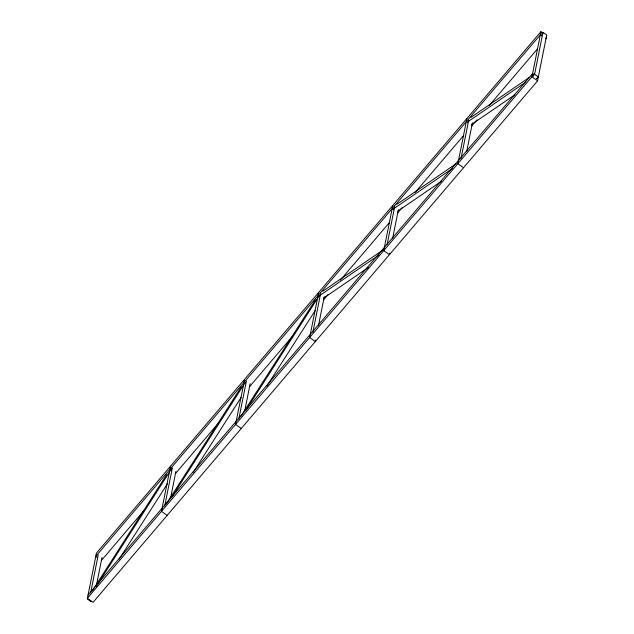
<?xml version="1.0" encoding="UTF-8"?>
<svg xmlns="http://www.w3.org/2000/svg" width="634" height="634" viewBox="0 0 634 634"><rect width="100%" height="100%" fill="white"/><g stroke="black" fill="none" stroke-linecap="round" stroke-linejoin="round"><path stroke-width="0.95" d="M95.655 557.096L87.278 599.003L91.042 601.65M97.176 557.373L95.75 556.367L96.384 553.189L540.913 31.7L543.053 33.206M90.63 592.885L98.246 554.79M96.479 585.055L102.003 557.429M169.555 471.133L161.464 511.369L167.17 515.387M170.475 466.275L169.833 469.461L171.267 470.46M164.721 505.98L172.329 467.876M170.57 498.142L175.895 471.474M243.646 384.22L235.555 424.447L241.261 428.473M244.566 379.354L243.931 382.54L245.358 383.546M238.812 419.058L246.42 380.955M244.661 411.228L250.176 383.602M317.729 297.306L309.638 337.542L315.352 341.56L315.669 339.967M318.648 292.44L318.014 295.626L319.441 296.633M312.895 332.145L320.701 293.09M318.553 325.266L324.267 296.688M391.812 210.393L383.728 250.628L389.434 254.646L389.752 253.053M392.739 205.527L392.097 208.713L393.524 209.719M387.168 244.28L394.784 206.185M392.644 238.352L398.35 209.775M458.453 160.521L457.819 163.707L463.525 167.725M466.83 118.613L466.188 121.799L467.623 122.806M458.295 161.575L465.911 123.472M461.069 158.318L468.684 120.214M466.735 151.431L472.441 122.861M472.219 124.224L471.902 125.817L477.014 119.826M538.25 77.633L537.616 80.811L93.087 602.3L87.373 598.282L531.902 76.793L532.536 73.607L533.971 74.614M95.75 556.367L540.279 34.886L540.913 31.7M532.378 74.661L539.994 36.566M532.917 76.215L534.589 74.265L542.958 32.35L546.722 34.997L538.345 76.904L536.673 78.862L537.957 76.722M545.985 38.904L546.627 35.718M532.996 76.254L534.2 74.075L532.576 75.184M92.263 590.864L166.742 474.509M96.257 586.434L171.798 468.415M119.16 559.156L167.574 483.528M166.346 503.951L241.364 386.764M171.933 497.024L245.358 382.326M193.251 472.243L241.134 397.439M240.968 416.205L315.455 299.85M246.024 410.111L319.441 295.412M266.811 386.154L315.217 310.525M541.293 34.307L542.958 32.35M101.464 560.393L144.893 509.443M175.547 473.479L218.976 422.521M249.637 386.558L292.433 336.361M323.72 299.644L328.198 294.406M340.331 280.165L389.506 222.479M397.811 212.739L402.281 207.492M415.056 192.506L463.597 135.557M489.147 105.585L537.687 48.644M88.015 595.096L532.536 73.607M470.919 117.409L529.335 77.411M467.298 122.156L525.705 82.151M471.862 124.24L514.863 94.799M396.829 204.33L456.06 163.762M392.391 209.624L452.43 168.509M397.772 211.162L441.581 181.158M322.746 291.244L383.586 249.574M318.308 296.538L379.156 254.868M323.689 298.075L368.306 267.516M540.279 34.886L541.705 35.892M534.589 74.265L538.345 76.904M531.902 76.793L537.616 80.811"/></g></svg>
